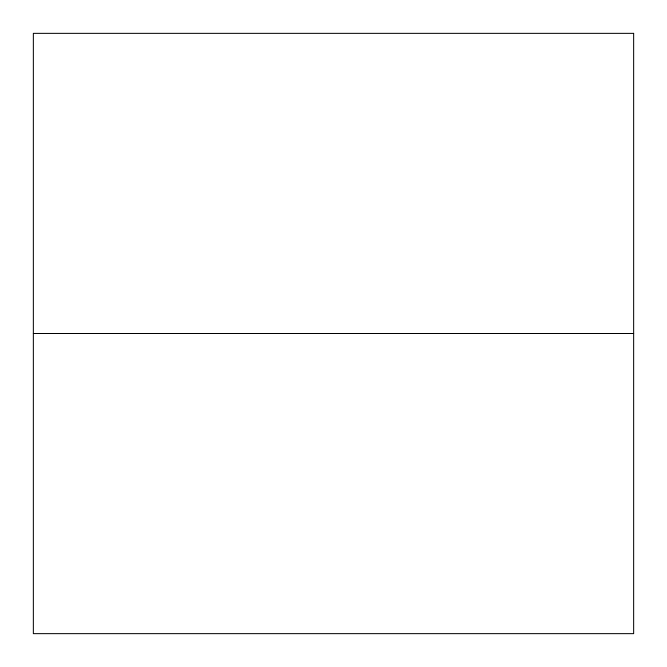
<?xml version="1.0" encoding="UTF-8"?>
<svg xmlns="http://www.w3.org/2000/svg" width="667" height="667" viewBox="0 0 667 667"><rect width="100%" height="100%" fill="white"/><g stroke="black" fill="none" stroke-linecap="round" stroke-linejoin="round"><path stroke-width="1" d="M33.35 333.5L633.65 333.5M633.65 33.35L33.35 33.35L33.35 633.65L633.65 633.65L633.65 33.35"/></g></svg>
